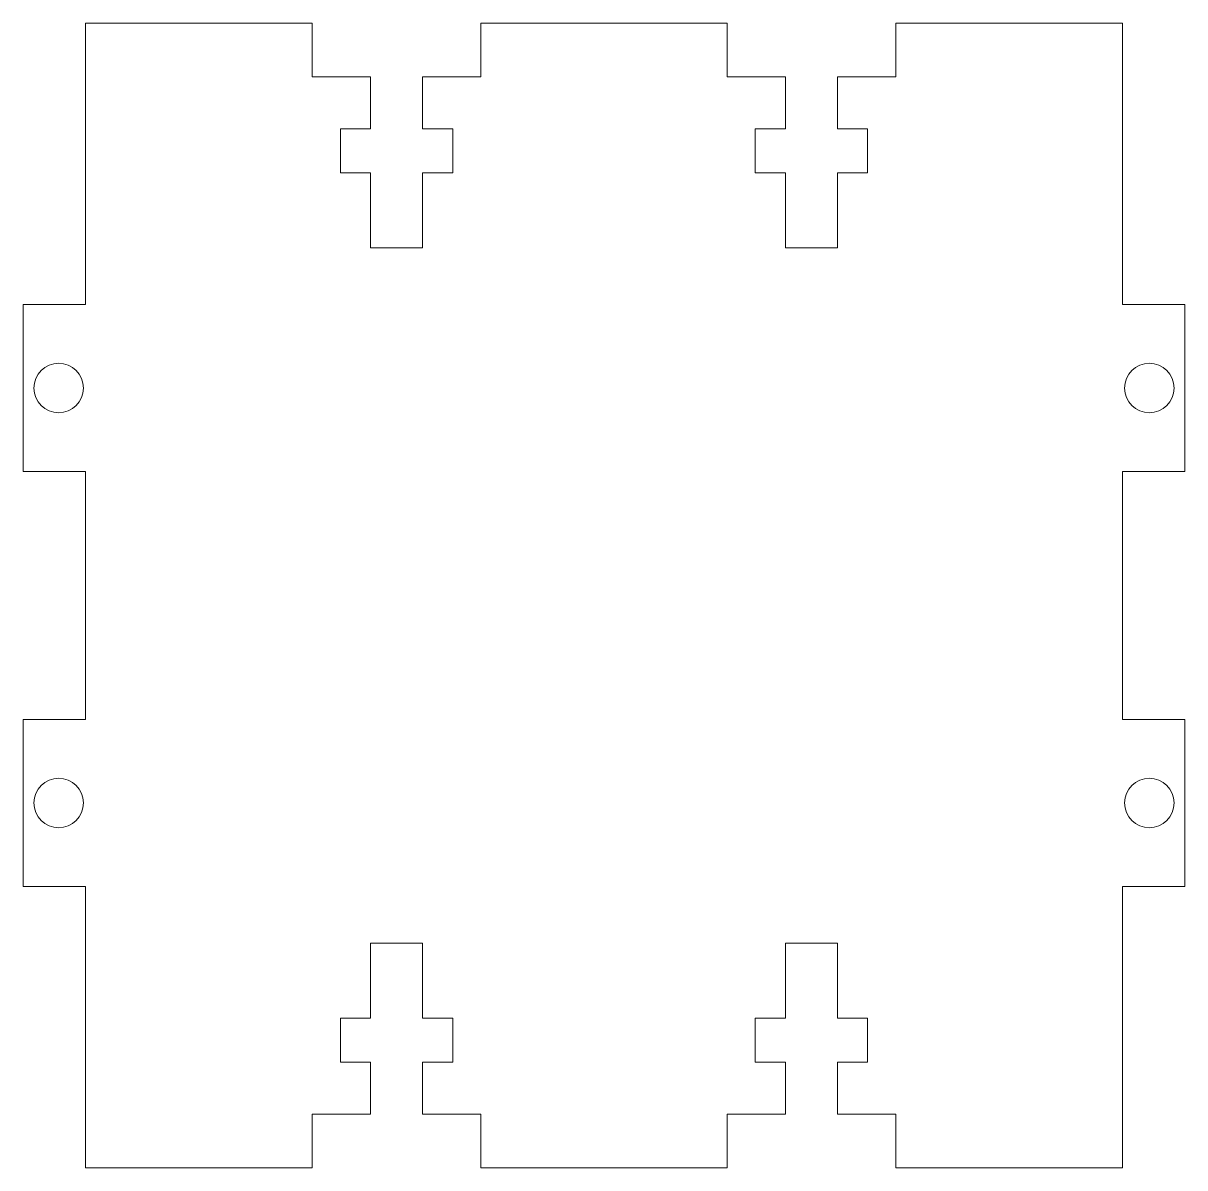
# Model space of a CAD drawing. Header units: millimetres. Extents: x -33.6 to 33.6, y -33.1 to 33.1.
import ezdxf

# ---------------------------------------------------------------- set-up
doc = ezdxf.new("R2010")
doc.units = ezdxf.units.MM

msp = doc.modelspace()

# ---------------------------------------------------------------- linework, layer by layer
at = {"color": 7, "linetype": 'Continuous', "lineweight": 15}
for p, q in [((-30, 16.825), (-30, 33.1)), ((-30, 33.1), (-16.875, 33.1)), ((-16.875, 33.1), (-16.875, 30)), ((-7.125, 33.1), (-7.125, 30)), ((-7.125, 33.1), (7.125, 33.1)), ((7.125, 33.1), (7.125, 30)), ((16.875, 33.1), (16.875, 30)), ((16.875, 33.1), (30, 33.1)), ((30, 16.825), (30, 33.1)), ((-16.875, 30), (-13.5, 30)), ((-13.5, 30), (-13.5, 27)), ((-10.5, 30), (-10.5, 27)), ((-7.125, 30), (-10.5, 30)), ((7.125, 30), (10.5, 30)), ((10.5, 30), (10.5, 27)), ((13.5, 30), (13.5, 27)), ((16.875, 30), (13.5, 30)), ((-13.5, 27), (-15.25, 27)), ((-15.25, 27), (-15.25, 24.45)), ((-10.5, 27), (-8.75, 27)), ((-8.75, 27), (-8.75, 24.45)), ((10.5, 27), (8.75, 27)), ((8.75, 27), (8.75, 24.45)), ((13.5, 27), (15.25, 27)), ((15.25, 27), (15.25, 24.45)), ((-15.25, 24.45), (-13.5, 24.45)), ((-13.5, 24.45), (-13.5, 20.1)), ((-10.5, 24.45), (-10.5, 20.1)), ((-8.75, 24.45), (-10.5, 24.45)), ((8.75, 24.45), (10.5, 24.45)), ((10.5, 24.45), (10.5, 20.1)), ((13.5, 24.45), (13.5, 20.1)), ((15.25, 24.45), (13.5, 24.45)), ((-13.5, 20.1), (-10.5, 20.1)), ((13.5, 20.1), (10.5, 20.1)), ((-33.6, 16.825), (-33.6, 7.175)), ((-30, 16.825), (-33.6, 16.825)), ((30, 16.825), (33.6, 16.825)), ((33.6, 16.825), (33.6, 7.175)), ((-33.6, 7.175), (-30, 7.175)), ((-30, -7.175), (-30, 7.175)), ((33.6, 7.175), (30, 7.175)), ((30, -7.175), (30, 7.175)), ((-33.6, -16.825), (-33.6, -7.175)), ((-33.6, -7.175), (-30, -7.175)), ((33.6, -7.175), (30, -7.175)), ((33.6, -16.825), (33.6, -7.175)), ((-30, -16.825), (-33.6, -16.825)), ((-30, -33.1), (-30, -16.825)), ((30, -16.825), (33.6, -16.825)), ((30, -33.1), (30, -16.825)), ((-13.5, -20.1), (-10.5, -20.1)), ((-13.5, -24.45), (-13.5, -20.1)), ((-10.5, -24.45), (-10.5, -20.1)), ((13.5, -20.1), (10.5, -20.1)), ((10.5, -24.45), (10.5, -20.1)), ((13.5, -24.45), (13.5, -20.1)), ((-15.25, -24.45), (-13.5, -24.45)), ((-15.25, -27), (-15.25, -24.45)), ((-8.75, -24.45), (-10.5, -24.45)), ((-8.75, -27), (-8.75, -24.45)), ((8.75, -24.45), (10.5, -24.45)), ((8.75, -27), (8.75, -24.45)), ((15.25, -24.45), (13.5, -24.45)), ((15.25, -27), (15.25, -24.45)), ((-13.5, -27), (-15.25, -27)), ((-13.5, -30), (-13.5, -27)), ((-10.5, -30), (-10.5, -27)), ((-10.5, -27), (-8.75, -27)), ((10.5, -27), (8.75, -27)), ((10.5, -30), (10.5, -27)), ((13.5, -30), (13.5, -27)), ((13.5, -27), (15.25, -27)), ((-16.875, -30), (-13.5, -30)), ((-16.875, -33.1), (-16.875, -30)), ((-7.125, -30), (-10.5, -30)), ((-7.125, -33.1), (-7.125, -30)), ((7.125, -30), (10.5, -30)), ((7.125, -33.1), (7.125, -30)), ((16.875, -30), (13.5, -30)), ((16.875, -33.1), (16.875, -30)), ((-30, -33.1), (-16.875, -33.1)), ((-7.125, -33.1), (7.125, -33.1)), ((16.875, -33.1), (30, -33.1))]:
    msp.add_line(p, q, dxfattribs=at)
for centre in [(-31.55, 12), (31.55, 12), (-31.55, -12), (31.55, -12)]:
    msp.add_circle(centre, 1.43, dxfattribs=at)

doc.saveas('drawing.dxf')
